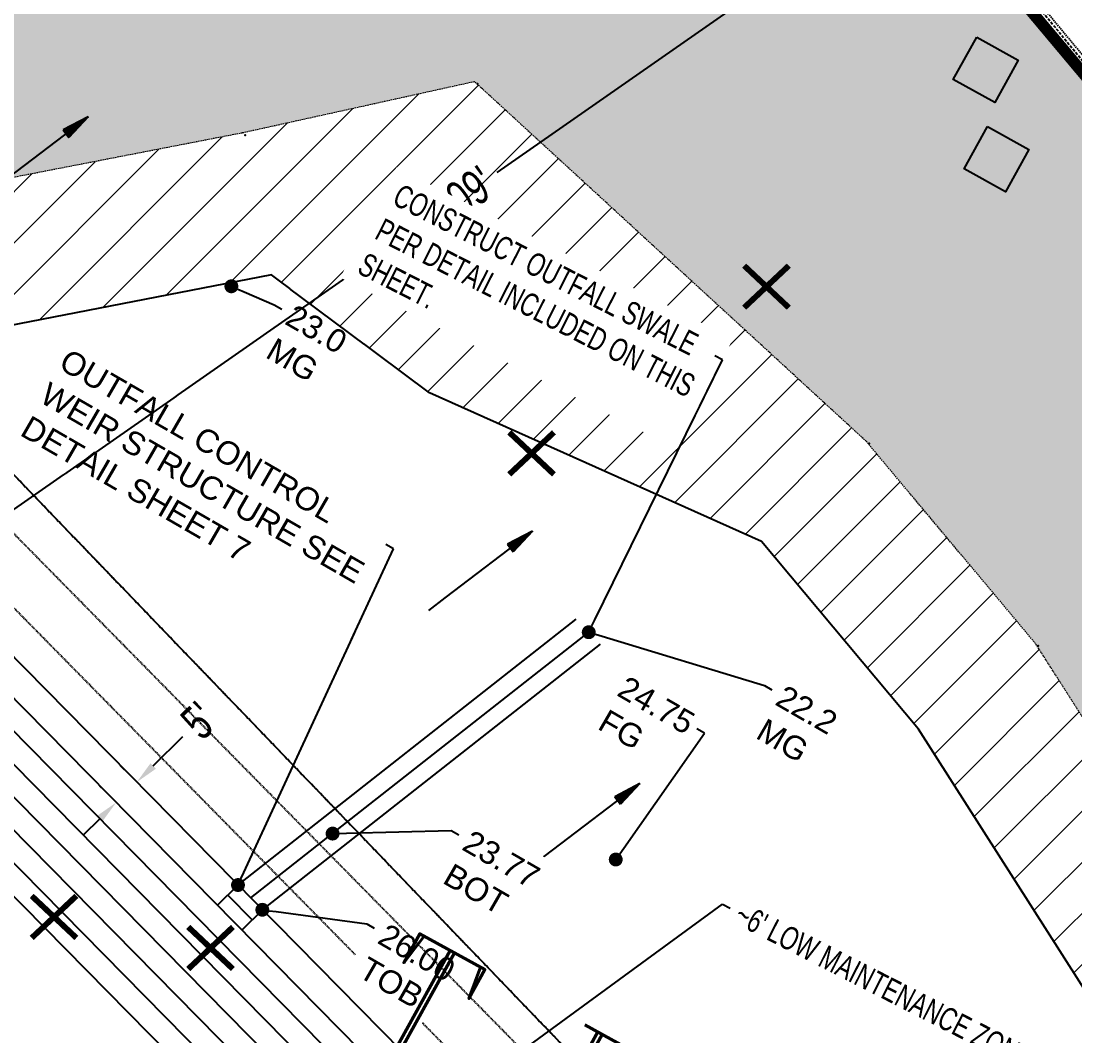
# Model space of a CAD drawing. Header units: feet. Extents: x 432364 to 434141, y 2201175 to 2201923.
# Drawn here: x 433034.1 to 433216.3, y 2201634.7 to 2201810.1 of the extents above; entities that cross this region are included whole.
import ezdxf
from ezdxf import colors
from ezdxf.entities.mleader import LeaderData, LeaderLine
from ezdxf.math import Vec2, Vec3

# ---------------------------------------------------------------- set-up
doc = ezdxf.new("R2010")
doc.units = ezdxf.units.FT
doc.header["$MEASUREMENT"] = 0
for name, pattern in [('BASE - SURVEY$0$DASHED', [0.75, 0.5, -0.25]), ('DASHED', [0.75, 0.5, -0.25]), ('HIDDEN', [0.375, 0.25, -0.125]), ('HIDDEN2', [0.1875, 0.125, -0.0625])]:
    doc.linetypes.add(name, pattern=pattern)
for name, color, linetype in [('BASE - SURVEY$0$SAVED OBJECTS', 8, 'Continuous'), ('BASE - SURVEY$0$TRACT TEXT', 8, 'Continuous'), ('PR-DIVIDES-MAJOR', 3, 'DASHED'), ('PR-DIVIDES-MINOR', 3, 'DASHED'), ('PR-DIVIDES-PRE', 3, 'DASHED'), ('PR-DRAINAGE EASEMENT', 4, 'HIDDEN2'), ('PR-ELEV', 4, 'Continuous'), ('PR-GRADING-TXT', 131, 'Continuous'), ('PR-LOT', 2, 'Continuous'), ('PR-LOW MAINTENANCE ZONE', 7, 'HIDDEN2'), ('PR-POND', 5, 'Continuous'), ('PR-POND TOB', 3, 'Continuous'), ('PR-SITE-TXT', 131, 'Continuous'), ('PR-SWALE', 7, 'SWALE-RIGHT'), ('X-SURVEY', 7, 'Continuous'), ('X-TEXT', 4, 'Continuous')]:
    doc.layers.add(name, color=color, linetype=linetype)
doc.layers.add('GPS5_May12_McMillan_Wetland_Points', color=33, linetype='Continuous', true_color=0xdd8f78)
for name, color, linetype, lineweight in [('PR-EC SILT FENCE', 140, 'SF', 25), ('PR-WETLAND BUFFER HATCH', 254, 'Continuous', 5), ('X-WETLANDS', 6, 'HIDDEN', 5)]:
    doc.layers.add(name, color=color, linetype=linetype, lineweight=lineweight)
doc.styles.add('ARIAL', font='arial.ttf')
doc.styles.add('AVA', font='arial.ttf', dxfattribs={"width": 0.7})
doc.styles.add('BASE - SURVEY$0$ROMANC', font='romanc', dxfattribs={"height": 15})
doc.styles.add('L000', font='simplex.shx', dxfattribs={"width": 0.9})
doc.linetypes.add('SF', pattern='A,0.34,-0.06,[2,LTYPE,S=1,R=0,X=0,Y=0],-0.06', length=0.46)
doc.linetypes.add('SWALE-RIGHT', pattern='A,0.4,[">",Standard,S=0.1,R=0,X=-0.045,Y=-0.045],-0.05,0.02,-0.05,0.02,-0.05,0.02,-0.05', length=0.66)
doc.dimstyles.new('AVA', dxfattribs={"dimtxt": 0.1, "dimasz": 0.1, "dimexe": 0.1, "dimexo": 0.1, "dimgap": 0.05, "dimtad": 0, "dimrnd": 0.5, "dimzin": 12, "dimdsep": 46, "dimtxsty": 'AVA', "dimcen": 0, "dimadec": 0, "dimazin": 0, "dimtfac": 1, "dimtofl": 0, "dimtmove": 0, "dimatfit": 3, "dimfxl": 1, "dimtolj": 1, "dimtzin": 0, "dimarcsym": 1})
doc.dimstyles.new('ETM-STD-Txt 0.08', dxfattribs={"dimscale": 40, "dimtxt": 0.08, "dimasz": 0.12, "dimexe": 0.01, "dimexo": 0.04, "dimgap": 0.04, "dimtad": 0, "dimdsep": 46, "dimtxsty": 'L000', "dimblk": 'ETM-DIMARW', "dimcen": 0, "dimazin": 0, "dimtfac": 1, "dimtofl": 0, "dimtmove": 0, "dimatfit": 3, "dimldrblk": 'ETM-DIMARW', "dimfxl": 1, "dimtolj": 1, "dimtzin": 0, "dimarcsym": 0})

# ---------------------------------------------------------------- blocks, each defined once
blk = doc.blocks.new('BASE - SURVEY')
at = {"layer": 'BASE - SURVEY$0$SAVED OBJECTS', "linetype": 'BASE - SURVEY$0$DASHED'}
blk.add_line((433145.07, 2201891.66), (433445.88, 2201524.93), dxfattribs=at)
at = {"layer": 'BASE - SURVEY$0$SAVED OBJECTS', "linetype": 'BASE - SURVEY$0$DASHED', "ltscale": 0.5}
blk.add_lwpolyline([(433061.98, 2201314.26), (432637.49, 2201542.71), (433022.59, 2201806.81), (433145.63, 2201891.2), (433447.73, 2201525.99), (433251.69, 2201412.69)], dxfattribs=at)
at = {"layer": 'BASE - SURVEY$0$TRACT TEXT', "linetype": 'Continuous', "lineweight": -3, "insert": (433232.89, 2201580.71), "char_height": 20, "width": 482.3593, "attachment_point": 2, "rotation": 331.1193, "style": 'BASE - SURVEY$0$ROMANC'}
blk.add_mtext('{\\T2;TRACT "B"}', dxfattribs=at)
blk = doc.blocks.new('_Dot')
at = {"color": 0, "linetype": 'ByBlock', "lineweight": -2}
blk.add_line((-0.5, 0), (-1, 0), dxfattribs=at)
at = {"color": 0, "linetype": 'ByBlock', "const_width": 0.5}
blk.add_lwpolyline([(-0.25, 0, 1), (0.25, 0, 1)], format="xyb", close=True, dxfattribs=at)
blk = doc.blocks.new('*D148')
at = {"layer": 'Defpoints', "color": 0, "transparency": 16777216}
for p in [(433054.83, 2201677.8, 25.69), (433050.56, 2201675.01), (433051.26, 2201674.29, 25.69)]:
    blk.add_point(p, dxfattribs=at)
at = {"layer": 'PR-SITE-TXT', "color": 0, "lineweight": -2, "transparency": 16777216}
for p, q in [((433056.97, 2201681.32), (433062.11, 2201686.39)), ((433052.02, 2201680.65), (433051.31, 2201681.37)), ((433048.46, 2201677.14), (433047.75, 2201677.86)), ((433047.71, 2201672.2), (433044.86, 2201669.39))]:
    blk.add_line(p, q, dxfattribs=at)
at = {"layer": 'PR-SITE-TXT', "color": 0, "transparency": 16777216}
for points in [[(433056.5, 2201681.8), (433057.44, 2201680.85), (433054.12, 2201678.52)], [(433047.24, 2201672.68), (433048.17, 2201671.73), (433050.56, 2201675.01)]]:
    blk.add_solid(points, dxfattribs=at)
at = {"layer": 'PR-SITE-TXT', "color": 0, "transparency": 16777216, "insert": (433064.92, 2201689.15), "char_height": 6, "attachment_point": 5, "rotation": 44.5612, "style": 'AVA'}
blk.add_mtext("\\A1;5'", dxfattribs=at)
blk = doc.blocks.new('*D150')
at = {"layer": 'Defpoints', "color": 0, "transparency": 16777216}
for p in [(433189.52, 2201834.89, 25.69), (433017.95, 2201715.25, 25.69), (433017.95, 2201715.25)]:
    blk.add_point(p, dxfattribs=at)
at = {"layer": 'PR-SITE-TXT', "color": 0, "lineweight": -2, "transparency": 16777216}
for p, q in [((433186.24, 2201832.61), (433116.39, 2201783.9)), ((433021.23, 2201717.54), (433104.53, 2201775.63))]:
    blk.add_line(p, q, dxfattribs=at)
at = {"layer": 'PR-SITE-TXT', "color": 0, "transparency": 16777216}
for points in [[(433185.86, 2201833.15), (433186.62, 2201832.06), (433189.52, 2201834.89)], [(433020.85, 2201718.08), (433021.61, 2201716.99), (433017.95, 2201715.25)]]:
    blk.add_solid(points, dxfattribs=at)
at = {"layer": 'PR-SITE-TXT', "color": 0, "transparency": 16777216, "insert": (433110.46, 2201779.76), "char_height": 6, "attachment_point": 5, "rotation": 34.8891, "style": 'AVA'}
blk.add_mtext("\\A1;209'", dxfattribs=at)
blk = doc.blocks.new('ETM-DIMARW')
at = {"color": 0}
for p, q in [((-1.002, 0.17), (-1.002, -0.17)), ((-0.998, 0.17), (-0.998, -0.17)), ((-0.995, 0.168), (-0.995, -0.168)), ((-0.992, 0.168), (-0.992, -0.168)), ((-0.988, 0.167), (-0.988, -0.167)), ((-0.985, 0.167), (-0.985, -0.167)), ((-0.981, 0.166), (-0.981, -0.166)), ((-0.978, 0.166), (-0.978, -0.166)), ((-0.974, 0.165), (-0.974, -0.165)), ((-0.971, 0.164), (-0.971, -0.164)), ((-0.968, 0.164), (-0.968, -0.164)), ((-0.964, 0.163), (-0.964, -0.163)), ((-0.961, 0.163), (-0.961, -0.163)), ((-0.957, 0.162), (-0.957, -0.162)), ((-0.954, 0.161), (-0.954, -0.161)), ((-0.95, 0.161), (-0.95, -0.161)), ((-0.947, 0.16), (-0.947, -0.16)), ((-0.944, 0.16), (-0.944, -0.16)), ((-0.94, 0.159), (-0.94, -0.159)), ((-0.937, 0.159), (-0.937, -0.159)), ((-0.933, 0.158), (-0.933, -0.158)), ((-0.93, 0.157), (-0.93, -0.157)), ((-0.926, 0.157), (-0.926, -0.157)), ((-0.923, 0.156), (-0.923, -0.156)), ((-0.92, 0.156), (-0.92, -0.156)), ((-0.916, 0.155), (-0.916, -0.155)), ((-0.913, 0.154), (-0.913, -0.154)), ((-0.909, 0.154), (-0.909, -0.154)), ((-0.906, 0.153), (-0.906, -0.153)), ((-0.903, 0.153), (-0.903, -0.153)), ((-0.899, 0.152), (-0.899, -0.152)), ((-0.896, 0.152), (-0.896, -0.152)), ((-0.892, 0.151), (-0.892, -0.151)), ((-0.889, 0.15), (-0.889, -0.15)), ((-0.885, 0.15), (-0.885, -0.15)), ((-0.882, 0.149), (-0.882, -0.149)), ((-0.879, 0.149), (-0.879, -0.149)), ((-0.875, 0.148), (-0.875, -0.148)), ((-0.872, 0.148), (-0.872, -0.148)), ((-0.868, 0.147), (-0.868, -0.147)), ((-0.865, 0.146), (-0.865, -0.146)), ((-0.861, 0.146), (-0.861, -0.146)), ((-0.858, 0.145), (-0.858, -0.145)), ((-0.855, 0.145), (-0.855, -0.145)), ((-0.851, 0.144), (-0.851, -0.144)), ((-0.848, 0.143), (-0.848, -0.143)), ((-0.844, 0.143), (-0.844, -0.143)), ((-0.841, 0.142), (-0.841, -0.142)), ((-0.837, 0.142), (-0.837, -0.142)), ((-0.834, 0.141), (-0.834, -0.141)), ((-0.831, 0.141), (-0.831, -0.141)), ((-0.827, 0.14), (-0.827, -0.14)), ((-0.824, 0.139), (-0.824, -0.139)), ((-0.82, 0.139), (-0.82, -0.139)), ((-0.817, 0.138), (-0.817, -0.138)), ((-0.813, 0.138), (-0.813, -0.138)), ((-0.81, 0.137), (-0.81, -0.137)), ((-0.807, 0.137), (-0.807, -0.137)), ((-0.803, 0.136), (-0.803, -0.136)), ((-0.8, 0.135), (-0.8, -0.135)), ((-0.796, 0.135), (-0.796, -0.135)), ((-0.793, 0.134), (-0.793, -0.134)), ((-0.789, 0.134), (-0.789, -0.134)), ((-0.786, 0.133), (-0.786, -0.133)), ((-0.783, 0.132), (-0.783, -0.132)), ((-0.779, 0.132), (-0.779, -0.132)), ((-0.776, 0.131), (-0.776, -0.131)), ((-0.772, 0.131), (-0.772, -0.131)), ((-0.769, 0.13), (-0.769, -0.13)), ((-0.766, 0.13), (-0.766, -0.13)), ((-0.762, 0.129), (-0.762, -0.129)), ((-0.759, 0.128), (-0.759, -0.128)), ((-0.755, 0.128), (-0.755, -0.128)), ((-0.752, 0.127), (-0.752, -0.127)), ((-0.748, 0.127), (-0.748, -0.127)), ((-0.745, 0.126), (-0.745, -0.126)), ((-0.742, 0.126), (-0.742, -0.126)), ((-0.738, 0.125), (-0.738, -0.125)), ((-0.735, 0.124), (-0.735, -0.124)), ((-0.731, 0.124), (-0.731, -0.124)), ((-0.728, 0.123), (-0.728, -0.123)), ((-0.724, 0.123), (-0.724, -0.123)), ((-0.721, 0.122), (-0.721, -0.122)), ((-0.718, 0.121), (-0.718, -0.121)), ((-0.714, 0.121), (-0.714, -0.121)), ((-0.711, 0.12), (-0.711, -0.12)), ((-0.707, 0.12), (-0.707, -0.12)), ((-0.704, 0.119), (-0.704, -0.119)), ((-0.7, 0.119), (-0.7, -0.119)), ((-0.697, 0.118), (-0.697, -0.118)), ((-0.694, 0.117), (-0.694, -0.117)), ((-0.69, 0.117), (-0.69, -0.117)), ((-0.687, 0.116), (-0.687, -0.116)), ((-0.683, 0.116), (-0.683, -0.116)), ((-0.68, 0.115), (-0.68, -0.115)), ((-0.676, 0.114), (-0.676, -0.114)), ((-0.673, 0.114), (-0.673, -0.114)), ((-0.67, 0.113), (-0.67, -0.113)), ((-0.666, 0.113), (-0.666, -0.113)), ((-0.663, 0.112), (-0.663, -0.112)), ((-0.659, 0.112), (-0.659, -0.112)), ((-0.656, 0.111), (-0.656, -0.111)), ((-0.652, 0.11), (-0.652, -0.11)), ((-0.649, 0.11), (-0.649, -0.11)), ((-0.646, 0.109), (-0.646, -0.109)), ((-0.642, 0.109), (-0.642, -0.109)), ((-0.639, 0.108), (-0.639, -0.108)), ((-0.635, 0.108), (-0.635, -0.108)), ((-0.632, 0.107), (-0.632, -0.107)), ((-0.629, 0.106), (-0.629, -0.106)), ((-0.625, 0.106), (-0.625, -0.106)), ((-0.622, 0.105), (-0.622, -0.105)), ((-0.618, 0.105), (-0.618, -0.105)), ((-0.615, 0.104), (-0.615, -0.104)), ((-0.611, 0.103), (-0.611, -0.103)), ((-0.608, 0.103), (-0.608, -0.103)), ((-0.605, 0.102), (-0.605, -0.102)), ((-0.601, 0.102), (-0.601, -0.102)), ((-0.598, 0.101), (-0.598, -0.101)), ((-0.594, 0.101), (-0.594, -0.101)), ((-0.591, 0.1), (-0.591, -0.1)), ((-0.587, 0.099), (-0.587, -0.099)), ((-0.584, 0.099), (-0.584, -0.099)), ((-0.581, 0.098), (-0.581, -0.098)), ((-0.577, 0.098), (-0.577, -0.098)), ((-0.574, 0.097), (-0.574, -0.097)), ((-0.57, 0.097), (-0.57, -0.097)), ((-0.567, 0.096), (-0.567, -0.096)), ((-0.563, 0.095), (-0.563, -0.095)), ((-0.56, 0.095), (-0.56, -0.095)), ((-0.557, 0.094), (-0.557, -0.094)), ((-0.553, 0.094), (-0.553, -0.094)), ((-0.55, 0.093), (-0.55, -0.093)), ((-0.546, 0.092), (-0.546, -0.092)), ((-0.543, 0.092), (-0.543, -0.092)), ((-0.539, 0.091), (-0.539, -0.091)), ((-0.536, 0.091), (-0.536, -0.091)), ((-0.533, 0.09), (-0.533, -0.09)), ((-0.529, 0.09), (-0.529, -0.09)), ((-0.526, 0.089), (-0.526, -0.089)), ((-0.522, 0.088), (-0.522, -0.088)), ((-0.519, 0.088), (-0.519, -0.088)), ((-0.515, 0.087), (-0.515, -0.087)), ((-0.512, 0.087), (-0.512, -0.087)), ((-0.509, 0.086), (-0.509, -0.086)), ((-0.505, 0.086), (-0.505, -0.086)), ((-0.502, 0.085), (-0.502, -0.085)), ((-0.498, 0.084), (-0.498, -0.084)), ((-0.495, 0.084), (-0.495, -0.084)), ((-0.492, 0.083), (-0.492, -0.083)), ((-0.488, 0.083), (-0.488, -0.083)), ((-0.485, 0.082), (-0.485, -0.082)), ((-0.481, 0.081), (-0.481, -0.081)), ((-0.478, 0.081), (-0.478, -0.081)), ((-0.474, 0.08), (-0.474, -0.08)), ((-0.471, 0.08), (-0.471, -0.08)), ((-0.468, 0.079), (-0.468, -0.079)), ((-0.464, 0.079), (-0.464, -0.079)), ((-0.461, 0.078), (-0.461, -0.078)), ((-0.457, 0.077), (-0.457, -0.077)), ((-0.454, 0.077), (-0.454, -0.077)), ((-0.45, 0.076), (-0.45, -0.076)), ((-0.447, 0.076), (-0.447, -0.076)), ((-0.444, 0.075), (-0.444, -0.075)), ((-0.44, 0.074), (-0.44, -0.074)), ((-0.437, 0.074), (-0.437, -0.074)), ((-0.433, 0.073), (-0.433, -0.073)), ((-0.43, 0.073), (-0.43, -0.073)), ((-0.426, 0.072), (-0.426, -0.072)), ((-0.423, 0.072), (-0.423, -0.072)), ((-0.42, 0.071), (-0.42, -0.071)), ((-0.416, 0.07), (-0.416, -0.07)), ((-0.413, 0.07), (-0.413, -0.07)), ((-0.409, 0.069), (-0.409, -0.069)), ((-0.406, 0.069), (-0.406, -0.069)), ((-0.402, 0.068), (-0.402, -0.068)), ((-0.399, 0.068), (-0.399, -0.068)), ((-0.396, 0.067), (-0.396, -0.067)), ((-0.392, 0.066), (-0.392, -0.066)), ((-0.389, 0.066), (-0.389, -0.066)), ((-0.385, 0.065), (-0.385, -0.065)), ((-0.382, 0.065), (-0.382, -0.065)), ((-0.378, 0.064), (-0.378, -0.064)), ((-0.375, 0.063), (-0.375, -0.063)), ((-0.372, 0.063), (-0.372, -0.063)), ((-0.368, 0.062), (-0.368, -0.062)), ((-0.365, 0.062), (-0.365, -0.062)), ((-0.361, 0.061), (-0.361, -0.061)), ((-0.358, 0.061), (-0.358, -0.061)), ((-0.355, 0.06), (-0.355, -0.06)), ((-0.351, 0.059), (-0.351, -0.059)), ((-0.348, 0.059), (-0.348, -0.059)), ((-0.344, 0.058), (-0.344, -0.058)), ((-0.341, 0.058), (-0.341, -0.058)), ((-0.337, 0.057), (-0.337, -0.057)), ((-0.334, 0.057), (-0.334, -0.057)), ((-0.331, 0.056), (-0.331, -0.056)), ((-0.327, 0.055), (-0.327, -0.055)), ((-0.324, 0.055), (-0.324, -0.055)), ((-0.32, 0.054), (-0.32, -0.054)), ((-0.317, 0.054), (-0.317, -0.054)), ((-0.313, 0.053), (-0.313, -0.053)), ((-0.31, 0.052), (-0.31, -0.052)), ((-0.307, 0.052), (-0.307, -0.052)), ((-0.303, 0.051), (-0.303, -0.051)), ((-0.3, 0.051), (-0.3, -0.051)), ((-0.296, 0.05), (-0.296, -0.05)), ((-0.293, 0.05), (-0.293, -0.05)), ((-0.289, 0.049), (-0.289, -0.049)), ((-0.286, 0.048), (-0.286, -0.048)), ((-0.283, 0.048), (-0.283, -0.048)), ((-0.279, 0.047), (-0.279, -0.047)), ((-0.276, 0.047), (-0.276, -0.047)), ((-0.272, 0.046), (-0.272, -0.046)), ((-0.269, 0.046), (-0.269, -0.046)), ((-0.265, 0.045), (-0.265, -0.045)), ((-0.262, 0.044), (-0.262, -0.044)), ((-0.259, 0.044), (-0.259, -0.044)), ((-0.255, 0.043), (-0.255, -0.043)), ((-0.252, 0.043), (-0.252, -0.043)), ((-0.248, 0.042), (-0.248, -0.042)), ((-0.245, 0.041), (-0.245, -0.041)), ((-0.241, 0.041), (-0.241, -0.041)), ((-0.238, 0.04), (-0.238, -0.04)), ((-0.235, 0.04), (-0.235, -0.04)), ((-0.231, 0.039), (-0.231, -0.039)), ((-0.228, 0.039), (-0.228, -0.039)), ((-0.224, 0.038), (-0.224, -0.038)), ((-0.221, 0.037), (-0.221, -0.037)), ((-0.218, 0.037), (-0.218, -0.037)), ((-0.214, 0.036), (-0.214, -0.036)), ((-0.211, 0.036), (-0.211, -0.036)), ((-0.207, 0.035), (-0.207, -0.035)), ((-0.204, 0.034), (-0.204, -0.034)), ((-0.2, 0.034), (-0.2, -0.034)), ((-0.197, 0.033), (-0.197, -0.033)), ((-0.194, 0.033), (-0.194, -0.033)), ((-0.19, 0.032), (-0.19, -0.032)), ((-0.187, 0.032), (-0.187, -0.032)), ((-0.183, 0.031), (-0.183, -0.031)), ((-0.18, 0.03), (-0.18, -0.03)), ((-0.176, 0.03), (-0.176, -0.03)), ((-0.173, 0.029), (-0.173, -0.029)), ((-0.17, 0.029), (-0.17, -0.029)), ((-0.166, 0.028), (-0.166, -0.028)), ((-0.163, 0.028), (-0.163, -0.028)), ((-0.159, 0.027), (-0.159, -0.027)), ((-0.156, 0.026), (-0.156, -0.026)), ((-0.152, 0.026), (-0.152, -0.026)), ((-0.149, 0.025), (-0.149, -0.025)), ((-0.146, 0.025), (-0.146, -0.025)), ((-0.142, 0.024), (-0.142, -0.024)), ((-0.139, 0.023), (-0.139, -0.023)), ((-0.135, 0.023), (-0.135, -0.023)), ((-0.132, 0.022), (-0.132, -0.022)), ((-0.128, 0.022), (-0.128, -0.022)), ((-0.125, 0.021), (-0.125, -0.021)), ((-0.122, 0.021), (-0.122, -0.021)), ((-0.118, 0.02), (-0.118, -0.02)), ((-0.115, 0.019), (-0.115, -0.019)), ((-0.111, 0.019), (-0.111, -0.019)), ((-0.108, 0.018), (-0.108, -0.018)), ((-0.104, 0.018), (-0.104, -0.018)), ((-0.101, 0.017), (-0.101, -0.017)), ((-0.098, 0.017), (-0.098, -0.017)), ((-0.094, 0.016), (-0.094, -0.016)), ((-0.091, 0.015), (-0.091, -0.015)), ((-0.087, 0.015), (-0.087, -0.015)), ((-0.084, 0.014), (-0.084, -0.014)), ((-0.081, 0.014), (-0.081, -0.014)), ((-0.077, 0.013), (-0.077, -0.013)), ((-0.074, 0.012), (-0.074, -0.012)), ((-0.07, 0.012), (-0.07, -0.012)), ((-0.067, 0.011), (-0.067, -0.011)), ((-0.063, 0.011), (-0.063, -0.011)), ((-0.06, 0.01), (-0.06, -0.01)), ((-0.057, 0.01), (-0.057, -0.01)), ((-0.053, 0.009), (-0.053, -0.009)), ((-0.05, 0.008), (-0.05, -0.008)), ((-0.046, 0.008), (-0.046, -0.008)), ((-0.043, 0.007), (-0.043, -0.007)), ((-0.039, 0.007), (-0.039, -0.007)), ((-0.036, 0.006), (-0.036, -0.006)), ((-0.033, 0.006), (-0.033, -0.006)), ((-0.029, 0.005), (-0.029, -0.005)), ((-0.026, 0.004), (-0.026, -0.004)), ((-0.022, 0.004), (-0.022, -0.004)), ((-0.019, 0.003), (-0.019, -0.003)), ((-0.015, 0.003), (-0.015, -0.003)), ((-0.012, 0.002), (-0.012, -0.002)), ((-0.009, 0.001), (-0.009, -0.001)), ((-0.005, 0.001), (-0.005, -0.001)), ((-0.002, 0), (-0.002, 0))]:
    blk.add_line(p, q, dxfattribs=at)
for points in [[(0, 0), (-1.002, 0.17)], [(0, 0), (-1.002, -0.17)]]:
    blk.add_lwpolyline(points, dxfattribs=at)

msp = doc.modelspace()

# ---------------------------------------------------------------- hatches: boundary and pattern name
at = {"layer": 'X-WETLANDS'}
h = msp.add_hatch(dxfattribs=at)
h.set_pattern_fill('GRASS', color=256, scale=6.8)
h.set_pattern_definition([(90, (427442.756, 2196641.1965), (-4.808326, 4.808326), [1.275, -8.341652]), (45, (427442.756, 2196641.1965), (-4.808326, 4.808326), [1.275, -5.525]), (135, (427442.756, 2196641.1965), (-4.808326, -4.808326), [1.275, -5.525])])
h.paths.add_polyline_path([(432972.267, 2201758.812), (433002.676, 2201777.19), (433072.355, 2201790.71), (433112.524, 2201799.577), (433180.229, 2201737.431), (433209.489, 2201702.486), (433260.894, 2201621.839), (433297.975, 2201553.105), (433325.518, 2201510.325), (433357.789, 2201505.808), (433386.722, 2201518.618), (433399.954, 2201516.843), (433424.02, 2201513.614), (433447.351, 2201527.362), (433142.941, 2201890.191), (432915.851, 2201730.965), (432907.556, 2201721.156), (432903.375, 2201714.883), (432904.429, 2201711.787), (432909.442, 2201712.408), (432913.502, 2201714.845), (432918.1, 2201717.536)])
h.paths.add_polyline_path([(434051.587, 2201526.446), (434059.851, 2201659.501), (433996.497, 2201592.515)])
h.paths.add_polyline_path([(434077.296, 2201703.546), (434130.549, 2201554.892), (434140.649, 2201631.054)])

# ---------------------------------------------------------------- linework, layer by layer
at = {"layer": 'GPS5_May12_McMillan_Wetland_Points', "extrusion": (0.006532, -0.007759, 0.999949)}
for p in [(433113.004, 2201799.201, -0.512), (433072.835, 2201790.334, -0.318), (433180.709, 2201737.055, -1.436), (433209.969, 2201702.11, -1.898)]:
    msp.add_point(p, dxfattribs=at)
at = {"layer": 'PR-DIVIDES-MINOR'}
for points in [[(432985.654, 2201780.687), (433142.489, 2201890.73), (433447.351, 2201527.362), (433308.325, 2201445.438), (432985.654, 2201780.687)], [(432730.921, 2201603.732), (432985.654, 2201780.687), (433308.325, 2201445.438), (433252.433, 2201412.479), (433244.207, 2201418.474), (433117.058, 2201344.215), (433108.753, 2201352.867), (433048.91, 2201369.84), (433000.506, 2201401.125), (432948.946, 2201430.213), (432897.41, 2201459.316), (432845.98, 2201488.495), (432792.62, 2201516.329), (432745.275, 2201548.35), (432734.185, 2201599.521), (432730.921, 2201603.732)]]:
    msp.add_lwpolyline(points, dxfattribs=at)
at = {"layer": 'PR-LOT'}
msp.add_lwpolyline([(432801.915, 2201652.767), (433244.117, 2201418.784), (433252.415, 2201412.492), (433447.351, 2201527.362), (433142.489, 2201890.73)], close=True, dxfattribs=at)
at = {"layer": 'PR-SWALE'}
msp.add_line((433075.829, 2201656.471, 25.69), (433072.266, 2201652.963, 25.69), dxfattribs=at)
at = {"layer": 'PR-WETLAND BUFFER HATCH'}
msp.add_lwpolyline([(433395.212, 2201513.561), (433354.511, 2201493.08), (433310.702, 2201487.155), (433276.431, 2201540.385), (433239.323, 2201609.168), (433189.28, 2201687.681), (433162.115, 2201720.123), (433104.731, 2201745.821), (433077.432, 2201766.229), (433011.802, 2201753.494), (432979.991, 2201753.583), (432944.279, 2201722.76), (432913.496, 2201702.278), (432904.429, 2201711.787)], dxfattribs=at)
at = {"layer": 'X-TEXT'}
for points in [[(433199.332, 2201807.28), (433206.505, 2201803.317), (433202.455, 2201796.009), (433195.282, 2201799.972)], [(433201.183, 2201791.816), (433208.356, 2201787.853), (433204.306, 2201780.545), (433197.133, 2201784.508)]]:
    msp.add_lwpolyline(points, close=True, dxfattribs=at)
at = {"layer": 'X-TEXT', "const_width": 1, "flags": 128}
for points in [[(433166.843, 2201767.787), (433159.119, 2201760.524)], [(433159.119, 2201767.787), (433166.843, 2201760.524)], [(433126.238, 2201738.979), (433118.515, 2201731.716)], [(433118.515, 2201738.979), (433126.238, 2201731.716)], [(433070.741, 2201653.498), (433063.017, 2201646.235)], [(433063.017, 2201653.498), (433070.741, 2201646.235)]]:
    msp.add_lwpolyline(points, dxfattribs=at)
at = {"layer": 'X-WETLANDS'}
msp.add_lwpolyline([(433447.682, 2201527.232), (433424.408, 2201513.562), (433386.722, 2201518.618), (433357.789, 2201505.808), (433325.518, 2201510.325), (433297.975, 2201553.105), (433260.894, 2201621.839), (433209.489, 2201702.486), (433180.229, 2201737.431), (433112.524, 2201799.577), (433072.355, 2201790.71), (433002.676, 2201777.19), (432972.267, 2201758.812), (432918.1, 2201717.536), (432913.502, 2201714.845), (432909.442, 2201712.408), (432904.429, 2201711.787), (432903.375, 2201714.883), (432907.556, 2201721.156), (432915.851, 2201730.965), (433143.055, 2201890.271), (433447.682, 2201527.232)], dxfattribs=at)

# ---------------------------------------------------------------- leaders
at = {"layer": 'PR-ELEV', "color": 4, "linetype": 'Continuous', "lineweight": -3}
for points in [[(433045.723, 2201793.502, 67.761), (433030.586, 2201781.963, 67.761), (433027.728, 2201779.784, 67.761)], [(433122.541, 2201721.922, 67.761), (433107.403, 2201710.383, 67.761), (433104.545, 2201708.205, 67.761)]]:
    msp.add_leader(points, dimstyle='ETM-STD-Txt 0.08', override={"dimscale": 40, "dimasz": 0.12, "dimclrd": 256, "dimlwd": -1}, dxfattribs=at)

# ---------------------------------------------------------------- next in the draw order: leaders
at = {"layer": 'PR-GRADING-TXT'}
ml = msp.add_multileader_mtext('Standard', dxfattribs=at)
ml.set_content('23.0\\PMG', color=4, style='ARIAL')
ml.set_leader_properties(color=256, linetype='ByLayer', lineweight=-1)
ml.set_arrow_properties(name='DOT')
ml.build(insert=Vec2(0, 0))
ml.multileader.update_dxf_attribs({"dogleg_length": 0.05, "arrow_head_size": 2.4})
ctx = ml.context
ctx.base_point, ctx.arrow_head_size, ctx.landing_gap_size, ctx.plane_origin, ctx.plane_x_axis, ctx.plane_y_axis = Vec3(433079.178, 2201760.262, 24.6), 2.4, 1.5, Vec3(432846.744, 2201594.042, 24.6), Vec3(0.8660254, -0.5), Vec3(0.5, 0.8660254)
notes = []
notes.append((ctx, [(0, (1, 1, 0), (433077.879, 2201761.012, 24.6), (0.8660254, -0.5), 1.5, [(0, [(433070.476, 2201764.22, 24.6)], 0, [])])]))
ctx.mtext.insert, ctx.mtext.text_direction, ctx.mtext.rotation, ctx.mtext.width = Vec3(433081.494, 2201761.273, 24.6), Vec3(0.8660254, -0.5), 5.7595865, 11.87517
ctx.mtext.has_bg_fill, ctx.mtext.bg_color, ctx.mtext.bg_scale_factor, ctx.mtext.bg_transparency, ctx.mtext.use_window_bg_color = 1, -1027028792, 1.5, 0, 1
ml = msp.add_multileader_mtext('Standard', dxfattribs=at)
ml.set_content('22.2\\PMG ', color=4, style='ARIAL')
ml.set_leader_properties(color=256, linetype='ByLayer', lineweight=-1)
ml.set_arrow_properties(name='DOT')
ml.build(insert=Vec2(0, 0))
ml.multileader.update_dxf_attribs({"dogleg_length": 0.05, "arrow_head_size": 2.4})
ctx = ml.context
ctx.base_point, ctx.arrow_head_size, ctx.landing_gap_size, ctx.plane_origin, ctx.plane_x_axis, ctx.plane_y_axis = Vec3(433163.929, 2201694.476, 24.6), 2.4, 1.5, Vec3(433008.993, 2201566.82, 24.6), Vec3(0.8660254, -0.5), Vec3(0.5, 0.8660254)
notes.append((ctx, [(0, (1, 1, 0), (433162.63, 2201695.226, 24.6), (0.8660254, -0.5), 1.5, [(0, [(433132.254, 2201704.436, 24.6)], 0, [])])]))
ctx.mtext.insert, ctx.mtext.text_direction, ctx.mtext.rotation, ctx.mtext.width, ctx.mtext.defined_height = Vec3(433166.245, 2201695.488, 24.6), Vec3(0.8660254, -0.5), 5.7595865, 10.83151, 106.268
ctx.mtext.has_bg_fill, ctx.mtext.bg_color, ctx.mtext.bg_scale_factor, ctx.mtext.bg_transparency, ctx.mtext.use_window_bg_color = 1, -1027028792, 1.5, 0, 1
for ctx, leaders in notes:
    for number, flags, end, landing, length, lines in leaders:
        leader = LeaderData()
        leader.index, (leader.has_last_leader_line, leader.has_dogleg_vector, leader.attachment_direction) = number, flags
        leader.last_leader_point, leader.dogleg_vector, leader.dogleg_length = Vec3(end), Vec3(landing), length
        for number, points, colour, breaks in lines:
            line = LeaderLine()
            line.index, line.vertices, line.color, line.breaks = number, Vec3.list(points), colors.encode_raw_color(colour), breaks
            leader.lines.append(line)
        ctx.leaders.append(leader)

# ---------------------------------------------------------------- next in the draw order: leaders
at = {"layer": 'PR-ELEV', "color": 4, "linetype": 'Continuous', "lineweight": -3}
msp.add_leader([(433141.066, 2201678.283, 67.761), (433125.929, 2201666.744, 67.761), (433123.071, 2201664.565, 67.761)], dimstyle='ETM-STD-Txt 0.08', override={"dimscale": 40, "dimasz": 0.12, "dimclrd": 256, "dimlwd": -1}, dxfattribs=at)
at = {"layer": 'PR-GRADING-TXT'}
ml = msp.add_multileader_mtext('Standard', dxfattribs=at)
ml.set_content('OUTFALL CONTROL WEIR STRUCTURE SEE DETAIL SHEET 7', color=4, style='ARIAL')
ml.set_leader_properties(color=256, linetype='ByLayer', lineweight=-1)
ml.set_arrow_properties(name='DOT')
ml.build(insert=Vec2(0, 0))
ml.multileader.update_dxf_attribs({"dogleg_length": 0.05, "arrow_head_size": 2.4})
ctx = ml.context
ctx.base_point, ctx.arrow_head_size, ctx.landing_gap_size, ctx.plane_origin, ctx.plane_x_axis, ctx.plane_y_axis = Vec3(433040.077, 2201752.587, 25.69), 2.4, 1.5, Vec3(432850.074, 2201607.348, 25.69), Vec3(0.8660254, -0.5), Vec3(0.5, 0.8660254)
notes = []
notes.append((ctx, [(1, (1, 1, 0), (433098.504, 2201718.855, 25.69), (-0.8660254, 0.5), 1.5, [(0, [(433071.619, 2201660.746, 25.69)], 0, [])])]))
ctx.mtext.insert, ctx.mtext.text_direction, ctx.mtext.rotation, ctx.mtext.width, ctx.mtext.defined_height = Vec3(433042.393, 2201753.599, 25.69), Vec3(0.8660254, -0.5), 5.7595865, 65.57374, 20.74
ctx.mtext.has_bg_fill, ctx.mtext.bg_color, ctx.mtext.bg_scale_factor, ctx.mtext.bg_transparency, ctx.mtext.use_window_bg_color = 1, -1027028792, 1.5, 0, 1
for ctx, leaders in notes:
    for number, flags, end, landing, length, lines in leaders:
        leader = LeaderData()
        leader.index, (leader.has_last_leader_line, leader.has_dogleg_vector, leader.attachment_direction) = number, flags
        leader.last_leader_point, leader.dogleg_vector, leader.dogleg_length = Vec3(end), Vec3(landing), length
        for number, points, colour, breaks in lines:
            line = LeaderLine()
            line.index, line.vertices, line.color, line.breaks = number, Vec3.list(points), colors.encode_raw_color(colour), breaks
            leader.lines.append(line)
        ctx.leaders.append(leader)

# ---------------------------------------------------------------- next in the draw order: linework, layer by layer
at = {"layer": 'PR-DIVIDES-MAJOR', "const_width": 2}
msp.add_lwpolyline([(433244.207, 2201418.474), (433252.433, 2201412.479), (433447.351, 2201527.362), (433142.489, 2201890.73), (432637.471, 2201538.369), (433063.722, 2201312.621)], close=True, dxfattribs=at)
at = {"layer": 'PR-DIVIDES-MINOR'}
msp.add_lwpolyline([(432985.654, 2201780.687), (433142.489, 2201890.73), (433447.351, 2201527.362), (433308.325, 2201445.438), (432985.654, 2201780.687)], dxfattribs=at)
at = {"layer": 'PR-DIVIDES-PRE', "elevation": -4.805}
msp.add_lwpolyline([(433129.255, 2201351.373), (433035.395, 2201494.608), (432891.484, 2201527.935), (432867, 2201564.879), (432951.434, 2201621.339), (432926.228, 2201710.761), (432914.663, 2201731.264), (433142.969, 2201890.354), (433447.351, 2201527.362), (433252.415, 2201412.492), (433244.207, 2201418.474)], close=True, dxfattribs=at)
at = {"layer": 'PR-LOW MAINTENANCE ZONE', "elevation": 25.69}
msp.add_lwpolyline([(433251.783, 2201431.424), (433258.397, 2201435.308, 0.4884433), (433263.547, 2201474.406), (433010.122, 2201731.743, 0.3660963), (432977.973, 2201734.682), (432871.697, 2201660.291, 0.5607385), (432874.34, 2201617.713), (433227.429, 2201430.883, 0.2600816)], format="xyb", close=True, dxfattribs=at)
at = {"layer": 'PR-POND', "elevation": 25.69}
for points in [[(433244.186, 2201444.357), (433250.799, 2201448.242, 0.4884433), (433252.86, 2201463.881), (432999.435, 2201721.218, 0.3660963), (432986.575, 2201722.394), (432880.298, 2201648.002, 0.5607385), (432881.356, 2201630.971), (433234.444, 2201444.141, 0.2600816)], [(433242.16, 2201447.806), (433248.774, 2201451.691, 0.4884433), (433250.01, 2201461.074), (432996.585, 2201718.411, 0.3660963), (432988.869, 2201719.117), (432882.592, 2201644.725, 0.5607385), (432883.227, 2201634.507), (433236.315, 2201447.676, 0.2600816)], [(433240.134, 2201451.255), (433246.748, 2201455.14, 0.4884433), (433247.16, 2201458.268), (432993.734, 2201715.605, 0.3660963), (432991.163, 2201715.84), (432884.886, 2201641.448, 0.5607385), (432885.097, 2201638.042), (433238.186, 2201451.212, 0.2600816)]]:
    msp.add_lwpolyline(points, format="xyb", close=True, dxfattribs=at)
for points in [[(433239.07, 2201455.269), (433242.509, 2201457.289), (432992.071, 2201711.593), (432889.86, 2201640.048)], [(433229.376, 2201464.924), (432991.594, 2201706.377), (432897.514, 2201640.523)], [(433208.348, 2201480.577), (432991.117, 2201701.16), (432905.169, 2201640.998)]]:
    msp.add_lwpolyline(points, close=True, dxfattribs=at)
at = {"layer": 'PR-POND TOB', "elevation": 25.69}
for points in [[(433248.744, 2201436.597), (433255.358, 2201440.482, 0.4884433), (433259.272, 2201470.196), (433005.847, 2201727.533, 0.3660963), (432981.414, 2201729.767), (432875.137, 2201655.376, 0.5607385), (432877.147, 2201623.016), (433230.235, 2201436.186, 0.2600816)], [(433246.212, 2201440.908), (433252.825, 2201444.793, 0.4884433), (433255.71, 2201466.688), (433002.285, 2201724.025, 0.3660963), (432984.281, 2201725.671), (432878.005, 2201651.279, 0.5607385), (432879.485, 2201627.436), (433232.574, 2201440.605, 0.2600816)]]:
    msp.add_lwpolyline(points, format="xyb", close=True, dxfattribs=at)
at = {"layer": 'PR-SWALE'}
for p, q in [((433071.619, 2201660.746, 25.69), (433068.056, 2201657.238, 25.69)), ((433069.837, 2201658.992, 25.69), (433074.047, 2201654.717, 25.69))]:
    msp.add_line(p, q, dxfattribs=at)
at = {"layer": 'X-TEXT', "const_width": 1, "flags": 128}
for points in [[(433043.68, 2201658.867), (433035.957, 2201651.604)], [(433035.957, 2201658.867), (433043.68, 2201651.604)]]:
    msp.add_lwpolyline(points, dxfattribs=at)

# ---------------------------------------------------------------- next in the draw order: dimensions: what is measured, and where the dimension line sits
at = {"layer": 'PR-SITE-TXT'}
for base, p1, p2, angle, picture, middle in [((433017.946, 2201715.248), (433189.523, 2201834.894, 25.69), (433017.946, 2201715.248, 25.69), 214.88915, '*D150', (433110.461, 2201779.762)), ((433050.556, 2201675.008), (433054.826, 2201677.799, 25.69), (433051.263, 2201674.29, 25.69), 224.5612, '*D148', (433064.916, 2201689.148))]:
    dim = msp.add_linear_dim(base=base, p1=p1, p2=p2, angle=angle, dimstyle='AVA', override={"dimscale": 40, "dimtxt": 0.15, "dimpost": "'", "dimtix": 0, "dimtofl": 0, "dimtmove": 0, "dimatfit": 3}, dxfattribs=at)
    dim.commit()
    dim.dimension.update_dxf_attribs({"geometry": picture, "text_midpoint": middle, "dimtype": 161})

# ---------------------------------------------------------------- next in the draw order: leaders
at = {"layer": 'PR-GRADING-TXT'}
ml = msp.add_multileader_mtext('Standard', dxfattribs=at)
ml.set_content('26.00\\PTOB', color=4, style='ARIAL')
ml.set_leader_properties(color=256, linetype='ByLayer', lineweight=-1)
ml.set_arrow_properties(name='DOT')
ml.build(insert=Vec2(0, 0))
ml.multileader.update_dxf_attribs({"dogleg_length": 0.05, "arrow_head_size": 2.4})
ctx = ml.context
ctx.base_point, ctx.arrow_head_size, ctx.landing_gap_size, ctx.plane_origin, ctx.plane_x_axis, ctx.plane_y_axis = Vec3(433095.176, 2201653.271, 25.69), 2.4, 1.5, Vec3(432834.466, 2201594.375, 25.69), Vec3(0.8660254, -0.5), Vec3(0.5, 0.8660254)
notes = []
notes.append((ctx, [(0, (1, 1, 0), (433093.877, 2201654.021, 25.69), (0.8660254, -0.5), 1.5, [(0, [(433075.829, 2201656.471, 25.69)], 0, [])])]))
ctx.mtext.insert, ctx.mtext.text_direction, ctx.mtext.rotation, ctx.mtext.width = Vec3(433097.492, 2201654.283, 25.69), Vec3(0.8660254, -0.5), 5.7595865, 11.87517
ctx.mtext.has_bg_fill, ctx.mtext.bg_color, ctx.mtext.bg_scale_factor, ctx.mtext.bg_transparency, ctx.mtext.use_window_bg_color = 1, -1027028792, 1.5, 0, 1
for ctx, leaders in notes:
    for number, flags, end, landing, length, lines in leaders:
        leader = LeaderData()
        leader.index, (leader.has_last_leader_line, leader.has_dogleg_vector, leader.attachment_direction) = number, flags
        leader.last_leader_point, leader.dogleg_vector, leader.dogleg_length = Vec3(end), Vec3(landing), length
        for number, points, colour, breaks in lines:
            line = LeaderLine()
            line.index, line.vertices, line.color, line.breaks = number, Vec3.list(points), colors.encode_raw_color(colour), breaks
            leader.lines.append(line)
        ctx.leaders.append(leader)

# ---------------------------------------------------------------- next in the draw order: linework, layer by layer
at = {"layer": 'PR-EC SILT FENCE'}
msp.add_lwpolyline([(433405.39, 2201502.635), (433395.212, 2201513.561), (433354.511, 2201493.08), (433310.702, 2201487.155), (433276.431, 2201540.385), (433239.323, 2201609.168), (433189.28, 2201687.681), (433162.115, 2201720.123), (433104.731, 2201745.821), (433077.432, 2201766.229), (433011.802, 2201753.494), (432979.569, 2201753.218), (432944.279, 2201722.76), (432913.53, 2201702.301), (432880.241, 2201708.045), (432637.471, 2201538.369), (433063.722, 2201312.621), (433244.207, 2201418.474), (433252.415, 2201412.492), (433405.39, 2201502.635)], dxfattribs=at)

# ---------------------------------------------------------------- next in the draw order: leaders
at = {"layer": 'PR-GRADING-TXT'}
ml = msp.add_multileader_mtext('Standard', dxfattribs=at)
ml.set_content('24.75\\PFG', color=4, style='ARIAL')
ml.set_leader_properties(color=256, linetype='ByLayer', lineweight=-1)
ml.set_arrow_properties(name='DOT')
ml.build(insert=Vec2(0, 0))
ml.multileader.update_dxf_attribs({"dogleg_length": 0.05, "arrow_head_size": 2.4})
ctx = ml.context
ctx.base_point, ctx.arrow_head_size, ctx.landing_gap_size, ctx.plane_origin, ctx.plane_x_axis, ctx.plane_y_axis = Vec3(433136.592, 2201696.058, 48.085), 2.4, 1.5, Vec3(432960.247, 2201630.588, 48.085), Vec3(0.8660254, -0.5), Vec3(0.5, 0.8660254)
notes = []
notes.append((ctx, [(1, (1, 1, 0), (433152.264, 2201687.01, 48.085), (-0.8660254, 0.5), 1.5, [(0, [(433136.925, 2201665.157, 48.085)], 0, [])])]))
ctx.mtext.insert, ctx.mtext.text_direction, ctx.mtext.rotation, ctx.mtext.width = Vec3(433138.909, 2201697.069, 48.085), Vec3(0.8660254, -0.5), 5.7595865, 11.87517
ctx.mtext.has_bg_fill, ctx.mtext.bg_color, ctx.mtext.bg_scale_factor, ctx.mtext.bg_transparency, ctx.mtext.use_window_bg_color = 1, -1027028792, 1.5, 0, 1
ml = msp.add_multileader_mtext('Standard', dxfattribs=at)
ml.set_content('23.77\\PBOT', color=4, style='ARIAL')
ml.set_leader_properties(color=256, linetype='ByLayer', lineweight=-1)
ml.set_arrow_properties(name='DOT')
ml.build(insert=Vec2(0, 0))
ml.multileader.update_dxf_attribs({"dogleg_length": 0.05, "arrow_head_size": 2.4})
ctx = ml.context
ctx.base_point, ctx.arrow_head_size, ctx.landing_gap_size, ctx.plane_origin, ctx.plane_x_axis, ctx.plane_y_axis = Vec3(433109.792, 2201669.426, 49.715), 2.4, 1.5, Vec3(432914.688, 2201621.58, 49.715), Vec3(0.8660254, -0.5), Vec3(0.5, 0.8660254)
notes.append((ctx, [(0, (1, 1, 0), (433108.493, 2201670.176, 49.715), (0.8660254, -0.5), 1.5, [(0, [(433087.973, 2201669.638, 49.715)], 0, [])])]))
ctx.mtext.insert, ctx.mtext.text_direction, ctx.mtext.rotation, ctx.mtext.width = Vec3(433112.108, 2201670.438, 49.715), Vec3(0.8660254, -0.5), 5.7595865, 11.87517
ctx.mtext.has_bg_fill, ctx.mtext.bg_color, ctx.mtext.bg_scale_factor, ctx.mtext.bg_transparency, ctx.mtext.use_window_bg_color = 1, -1027028792, 1.5, 0, 1
for ctx, leaders in notes:
    for number, flags, end, landing, length, lines in leaders:
        leader = LeaderData()
        leader.index, (leader.has_last_leader_line, leader.has_dogleg_vector, leader.attachment_direction) = number, flags
        leader.last_leader_point, leader.dogleg_vector, leader.dogleg_length = Vec3(end), Vec3(landing), length
        for number, points, colour, breaks in lines:
            line = LeaderLine()
            line.index, line.vertices, line.color, line.breaks = number, Vec3.list(points), colors.encode_raw_color(colour), breaks
            leader.lines.append(line)
        ctx.leaders.append(leader)

# ---------------------------------------------------------------- next in the draw order: hatches: boundary and pattern name
at = {"layer": 'PR-WETLAND BUFFER HATCH'}
h = msp.add_hatch(dxfattribs=at)
h.set_pattern_fill('ANSI31', color=10, scale=50)
h.set_pattern_definition([(45, (427442.756, 2196641.1965), (-4.4194174, 4.4194174), [])])
h.paths.add_polyline_path([(433297.975, 2201553.105), (433260.894, 2201621.839), (433209.489, 2201702.486), (433180.229, 2201737.431), (433112.524, 2201799.577), (433072.355, 2201790.71), (433002.676, 2201777.19), (432972.267, 2201758.812), (432918.1, 2201717.536), (432909.442, 2201712.408), (432904.429, 2201711.787), (432913.604, 2201702.181), (432926.331, 2201710.719), (432944.186, 2201722.574), (432979.848, 2201753.297), (433011.823, 2201753.498), (433077.432, 2201766.229), (433104.731, 2201745.821), (433162.115, 2201720.123), (433189.28, 2201687.681), (433239.323, 2201609.168), (433276.431, 2201540.385), (433310.702, 2201487.155), (433335.483, 2201490.507), (433386.722, 2201518.618), (433357.789, 2201505.808), (433325.518, 2201510.325)])
h.paths.add_polyline_path([(433413.343, 2201515.046), (433405.565, 2201516.09), (433424.02, 2201513.614)])
h.paths.add_polyline_path([(433404.714, 2201502.237), (433405.565, 2201516.09), (433386.722, 2201518.618), (433335.483, 2201490.507), (433354.511, 2201493.08), (433373.104, 2201502.437), (433395.212, 2201513.561)])
h.paths.add_polyline_path([(433424.02, 2201513.614), (433405.565, 2201516.09), (433404.714, 2201502.237)])

# ---------------------------------------------------------------- next in the draw order: linework, layer by layer
at = {"layer": 'PR-DIVIDES-MINOR'}
msp.add_lwpolyline([(432727.662, 2201601.459), (432985.654, 2201780.687), (433308.325, 2201445.438), (433252.491, 2201412.514), (433244.207, 2201418.474), (433117.058, 2201344.215), (433108.899, 2201352.714), (433048.91, 2201369.84), (433000.506, 2201401.125), (432845.98, 2201488.495), (432792.62, 2201516.329), (432745.275, 2201548.35), (432734.185, 2201599.521), (432727.662, 2201601.459)], dxfattribs=at)

# ---------------------------------------------------------------- next in the draw order: leaders
at = {"layer": 'PR-GRADING-TXT'}
ml = msp.add_multileader_mtext('Standard', dxfattribs=at)
ml.set_content("~6' LOW MAINTENANCE ZONE", color=4, style='AVA')
ml.set_leader_properties(color=256, linetype='ByLayer', lineweight=-1)
ml.set_arrow_properties(name='DOT')
ml.build(insert=Vec2(0, 0))
ml.multileader.update_dxf_attribs({"dogleg_length": 1.5, "arrow_head_size": 2.4})
ctx = ml.context
ctx.base_point, ctx.arrow_head_size, ctx.landing_gap_size, ctx.plane_origin, ctx.plane_x_axis, ctx.plane_y_axis = Vec3(433156.694, 2201656.744, 25.69), 2.4, 1.5, Vec3(433082.538, 2201603.346, 25.69), Vec3(0.8910065, -0.4539905), Vec3(0.4539905, 0.8910065)
notes = []
notes.append((ctx, [(1, (1, 1, 0), (433155.358, 2201657.424, 25.69), (0.8910065, -0.4539905), 1.5, [(0, [(433113.443, 2201626.827, 25.69)], 0, [])])]))
ctx.mtext.insert, ctx.mtext.text_direction, ctx.mtext.rotation, ctx.mtext.width, ctx.mtext.flow_direction = Vec3(433158.954, 2201657.875, 25.69), Vec3(0.8910065, -0.4539905), 5.8119464, 61.28426, 5
ctx.mtext.has_bg_fill, ctx.mtext.bg_color, ctx.mtext.bg_scale_factor, ctx.mtext.bg_transparency, ctx.mtext.use_window_bg_color = 1, -1027028792, 1.5, 0, 1
for ctx, leaders in notes:
    for number, flags, end, landing, length, lines in leaders:
        leader = LeaderData()
        leader.index, (leader.has_last_leader_line, leader.has_dogleg_vector, leader.attachment_direction) = number, flags
        leader.last_leader_point, leader.dogleg_vector, leader.dogleg_length = Vec3(end), Vec3(landing), length
        for number, points, colour, breaks in lines:
            line = LeaderLine()
            line.index, line.vertices, line.color, line.breaks = number, Vec3.list(points), colors.encode_raw_color(colour), breaks
            leader.lines.append(line)
        ctx.leaders.append(leader)

# ---------------------------------------------------------------- next in the draw order: linework, layer by layer
at = {"layer": 'PR-DRAINAGE EASEMENT'}
msp.add_lwpolyline([(433255.375, 2201495.531), (433016.535, 2201738.058, 0.3660963), (432972.812, 2201742.055), (432860.1, 2201663.159, 0.5607385), (432862.744, 2201620.581), (433244.117, 2201418.784), (433252.415, 2201412.492), (433404.714, 2201502.237), (433395.212, 2201513.561), (433354.511, 2201493.08), (433310.702, 2201487.155), (433296.567, 2201509.109)], format="xyb", close=True, dxfattribs=at)
at = {"layer": 'PR-SWALE', "elevation": 25.69}
for points in [[(433071.619, 2201660.746), (433130.055, 2201706.669)], [(433073.817, 2201658.514), (433087.973, 2201669.638), (433132.254, 2201704.436)], [(433075.829, 2201656.471), (433134.265, 2201702.394)]]:
    msp.add_lwpolyline(points, dxfattribs=at)

# ---------------------------------------------------------------- next in the draw order: leaders
at = {"layer": 'PR-GRADING-TXT'}
ml = msp.add_multileader_mtext('Standard', dxfattribs=at)
ml.set_content('CONSTRUCT OUTFALL SWALE PER DETAIL INCLUDED ON THIS SHEET.', color=4, style='AVA')
ml.set_leader_properties(color=256, linetype='ByLayer', lineweight=-1)
ml.set_arrow_properties(name='DOT')
ml.build(insert=Vec2(0, 0))
ml.multileader.update_dxf_attribs({"dogleg_length": 1.5, "arrow_head_size": 2.4})
ctx = ml.context
ctx.base_point, ctx.arrow_head_size, ctx.landing_gap_size, ctx.plane_origin, ctx.plane_x_axis, ctx.plane_y_axis = Vec3(433097.622, 2201780.938, 22.2), 2.4, 1.5, Vec3(433101.348, 2201680.955, 22.2), Vec3(0.8910065, -0.4539905), Vec3(0.4539905, 0.8910065)
notes = []
notes.append((ctx, [(0, (1, 1, 0), (433155.404, 2201751.497, 22.2), (-0.8910065, 0.4539905), 1.5, [(0, [(433132.254, 2201704.436, 22.2)], 0, [])])]))
ctx.mtext.insert, ctx.mtext.text_direction, ctx.mtext.rotation, ctx.mtext.width, ctx.mtext.flow_direction = Vec3(433099.882, 2201782.07, 22.2), Vec3(0.8910065, -0.4539905), 5.8119464, 61.28426, 5
ctx.mtext.has_bg_fill, ctx.mtext.bg_color, ctx.mtext.bg_scale_factor, ctx.mtext.bg_transparency, ctx.mtext.use_window_bg_color = 1, -1027028792, 1.5, 0, 1
for ctx, leaders in notes:
    for number, flags, end, landing, length, lines in leaders:
        leader = LeaderData()
        leader.index, (leader.has_last_leader_line, leader.has_dogleg_vector, leader.attachment_direction) = number, flags
        leader.last_leader_point, leader.dogleg_vector, leader.dogleg_length = Vec3(end), Vec3(landing), length
        for number, points, colour, breaks in lines:
            line = LeaderLine()
            line.index, line.vertices, line.color, line.breaks = number, Vec3.list(points), colors.encode_raw_color(colour), breaks
            leader.lines.append(line)
        ctx.leaders.append(leader)

# ---------------------------------------------------------------- next in the draw order: block references
at = {"layer": 'X-SURVEY'}
msp.add_blockref('BASE - SURVEY', (0, 0), dxfattribs=at)

doc.saveas('drawing.dxf')
